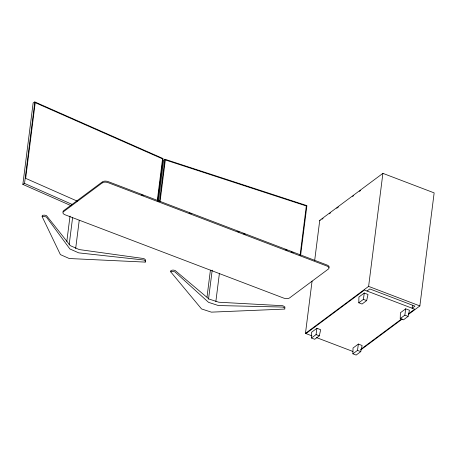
<?xml version="1.0" encoding="UTF-8"?>
<svg xmlns="http://www.w3.org/2000/svg" width="457" height="457" viewBox="0 0 457 457"><rect width="100%" height="100%" fill="white"/><g stroke="black" fill="none" stroke-linecap="round" stroke-linejoin="round"><path stroke-width="0.69" d="M311.451 338.026L311.594 332.233L316.918 328.269L320.671 329.703L319.312 335.832L314.702 339.265L311.451 338.026L316.067 334.593L316.918 328.269M352.895 353.821L353.033 348.028L358.357 344.064L362.115 345.498L360.756 351.627L356.14 355.06L352.895 353.821L357.505 350.388L358.357 344.064M358.791 302.797L358.934 296.999L364.258 293.04L368.016 294.468L366.657 300.597L362.041 304.031L358.791 302.797L363.406 299.358L364.258 293.04M400.235 318.586L400.378 312.794L405.702 308.829L409.455 310.263L408.095 316.393L403.485 319.826L400.235 318.586L404.851 315.153L405.702 308.829M145.166 262.095L145.617 259.964L143.984 258.588L79.152 249.556L70.292 245.643L46.563 215.67L44.655 215.144L42.335 215.321L42.147 216.618L60.398 254.618L69.264 258.525L145.166 262.095L145.48 261.77L145.206 260.89L143.858 260.004L78.735 252.87L69.875 248.956L46.374 216.972L43.535 216.338L42.147 216.618M71.338 205.804L22.85 184.4L33.138 102.939L34.818 101.94L163.092 158.568L157.722 201.069M22.85 184.4L24.524 183.4L34.818 101.94M66.808 241.513L70.024 216.07M69.15 244.878L72.634 217.321M75.673 248.505L79.244 220.24M157.277 200.606L162.549 158.865L35.229 102.659L25.666 178.356L77.25 201.126M158.442 201.497L163.629 160.413L164.868 159.247L306.904 205.633L300.637 255.217M159.59 201.04L164.868 159.247M160.059 201.663L165.331 159.927L306.316 205.97L300.055 255.486M207.021 296.981L210.414 270.127M208.529 299.135L212.191 270.161M215.853 301.529L219.423 273.263M311.914 335.849L305.465 333.387L312.068 281.112M314.656 260.621L319.74 220.354L382.897 173.352L434.15 192.883L419.869 305.922L408.489 314.387M305.465 333.387L368.616 286.385L382.897 173.352M412.488 305.396L412.128 308.218L414.939 306.133L369.833 288.944L367.028 291.029M170.701 271.829L171.923 271.424L174.848 271.812L208.541 302.34L218.349 305.544L282.786 307.064L284.38 307.847L284.957 308.721L284.774 309.081L211.351 312.142L201.543 308.938L170.701 271.829L170.907 270.447L173.043 270.058L175.054 270.424L208.958 299.021L218.772 302.226L282.894 305.733L284.928 306.99L284.882 307.755M321.951 219.28L323.082 218.435M329.331 213.785L330.468 212.939M336.712 208.289L338.414 207.021M352.61 196.459L353.747 195.613M359.425 191.386L360.562 190.54M305.967 333.581L364.452 290.052L414.699 309.2L408.455 313.85M360.756 349.348L401.64 318.923M360.699 349.953L402.234 319.043M319.74 220.354L320.243 220.548M141.196 194.722L143.195 195.482M189.175 213.002L191.175 213.767M237.149 231.288L239.148 232.047M243.147 233.573L245.146 234.332M285.122 249.568L287.122 250.333M291.12 251.853L293.12 252.618M368.616 286.385L419.869 305.922M363.406 299.358L366.657 300.597M404.851 315.153L408.095 316.393M316.067 334.593L319.312 335.832M357.505 350.388L360.756 351.627M316.541 337.609L352.907 351.467M24.524 183.4L72.057 204.382M329.023 267.471A4.25 2.051 7.2 0 0 326.915 264.974L108.332 181.675A4.25 2.051 7.2 0 0 102.368 181.869L63.632 210.7A4.387 2.119 7.2 0 0 63.06 211.934M102.242 182.886L63.5 211.717A4.387 2.119 7.2 0 0 65.077 214.784L283.66 298.084A4.387 2.119 7.2 0 0 289.618 297.89L328.36 269.059A4.25 2.051 7.2 0 0 326.784 265.991L108.2 182.691A4.25 2.051 7.2 0 0 102.242 182.886"/></g></svg>
